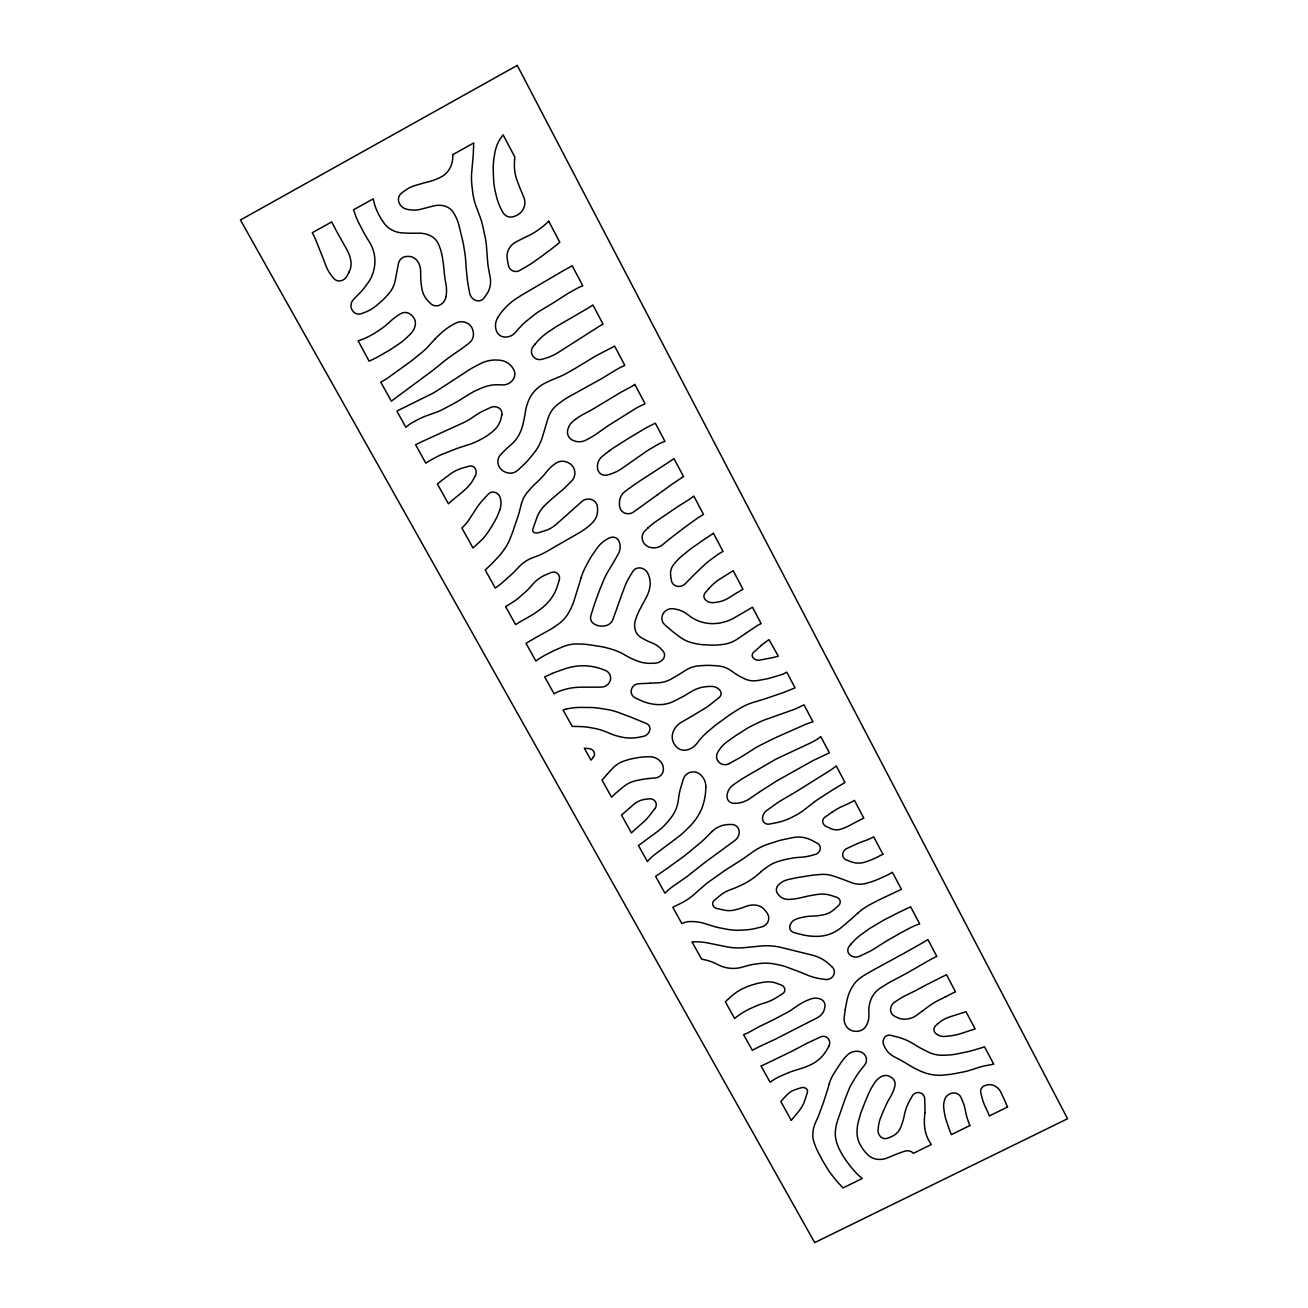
<?xml version="1.0" encoding="UTF-8"?>
<svg xmlns="http://www.w3.org/2000/svg" width="1308" height="1308" viewBox="0 0 1308 1308"><rect width="100%" height="100%" fill="white"/><g stroke="black" fill="none" stroke-linecap="round" stroke-linejoin="round"><path stroke-width="1.5" d="M791.324 1120.286L795.166 1115.74A57.209 53.546 -5.9 0 0 796.359 1114.269L799.499 1110.279A35.234 32.929 -6.8 0 0 805.009 1099.897L807.379 1092.409A3.973 3.711 -8.3 0 0 805.99 1088.436A5.232 4.872 -8.2 0 0 801.215 1087.749L795.182 1089.678A18.116 16.89 -8 0 0 787.53 1094.338L785.34 1096.562A56.882 52.843 -8.8 0 0 783.378 1098.655L780.811 1101.532L791.275 1120.351M922.647 1010.822L928.745 1006.277A57.536 53.644 -15.7 0 1 937.64 1000.767L945.112 996.99M922.516 1010.92L916.81 1015.139A19.734 18.541 -14.3 0 1 907 1019.079A17.282 16.236 -14.3 0 1 896.781 1017.346L894.786 1016.349A8.338 7.832 -13.9 0 1 890.552 1009.335A9.663 9.074 -13.9 0 1 895.015 1001.846L900.476 998.413A57.552 53.759 -14.5 0 1 905.97 995.355L914.276 991.268A58.222 55.083 -15 0 0 916.107 990.336L926.702 984.662A57.65 53.857 -15.7 0 1 928.14 983.927L946.469 974.689L955.559 991.905A24.296 22.727 -16.5 0 0 952.633 993.164L945.177 996.958M713.4 533.321L704.244 539.403A60.577 59.841 -22 0 0 702.968 540.269L691.818 548.085A60.511 59.776 -18.5 0 0 688.237 550.799L682.792 555.246A60.479 59.727 -16.8 0 0 674.29 563.715L673.865 564.239A14.928 14.813 -10.2 0 0 670.693 575.978L671.413 580.474A7.096 7.03 -7 0 0 677.053 586.246A9.123 9.042 -7.3 0 0 685.343 583.662L693.256 575.585A60.381 59.498 -17.9 0 1 694.679 574.179L703.884 565.383A60.462 59.579 -20.6 0 1 709.623 560.543L715.214 556.374A60.495 59.612 -22.1 0 1 723.03 551.436L713.449 533.288M453.059 380.334L468.46 370.278A62.637 61.411 56.3 0 1 473.283 367.434L480.2 363.771A34.008 33.272 59.6 0 1 498.217 360.109L499.836 360.24A17.086 16.71 61.7 0 1 512.442 367.532L513.079 368.447A9.696 9.467 62.7 0 1 513.047 379.729A13.194 12.884 62.6 0 1 502.141 384.928L499.313 384.781A40.057 39.256 55.7 0 0 481.802 387.953L477.42 389.849A62.359 61.198 52.7 0 0 469.768 393.872L458.241 401.016A63.814 61.868 59.5 0 1 454.971 402.897L443.739 408.913A63.781 61.787 58.4 0 1 435.728 412.461L426.326 415.846A62.277 60.806 46.8 0 0 418.756 419.181L413.312 422.043A35.823 34.891 49 0 0 405.889 427.324L396.864 411.088L430.79 394.297A64.027 61.901 59.1 0 0 436.807 390.863L452.944 380.415M729.128 763.61L738.856 758.28A59.743 58.37 -8 0 0 742.241 756.286L754.471 748.519A59.154 57.111 -12.9 0 1 759.834 745.478L773.486 738.644A59.22 57.176 -14.3 0 1 776.135 737.401L804.387 724.894A59.334 57.258 -17 0 1 812.987 721.836L804.028 704.849L797.994 707.71A60.152 58.925 -19.4 0 1 791.683 710.309L765.098 719.727A59.318 57.405 -13.7 0 0 759.261 722.212L751.691 725.907A59.285 57.372 -12.9 0 0 745.576 729.341L736.42 735.21A59.236 57.307 -11.8 0 0 733.984 736.845L727.559 741.407A33.55 32.536 -10.4 0 0 718.125 751.675L717.732 752.313A8.486 8.24 -8.4 0 0 729.145 763.643M807.919 1022.545L776.38 1038.666A57.83 54.691 -6.6 0 1 774.238 1039.713L760.095 1046.286A57.127 53.366 -7.4 0 0 757.479 1047.577L752.313 1050.275L743.582 1034.579A36.33 34.335 -5.6 0 0 750.056 1031.718L757.316 1027.679A57.274 53.612 -7.6 0 1 760.357 1026.093L772.619 1020.158A57.961 54.952 -6.7 0 0 774.647 1019.128L786.402 1012.866A58.01 55.018 -7.4 0 0 792.076 1009.449L797.651 1005.639A53.791 50.456 -10 0 1 809.39 999.492L810.502 999.067A13.309 12.54 -9.8 0 1 820.705 999.149A7.325 6.9 -10.1 0 1 824.939 1006.375L824.71 1007.863A13.865 13.064 -9.7 0 1 817.369 1017.722L808.001 1022.496M650.256 683.217L657.744 682.858A30.264 29.773 -0.2 0 0 671.756 678.721L678.361 674.863A60.315 59.514 2.2 0 0 680.389 673.636L685.686 670.252A28.416 27.811 -7.2 0 1 699.502 665.772L704.309 665.494A59.628 58.157 -7.3 0 1 711.519 665.478L717.111 665.805A26.716 26.144 -9.3 0 1 731.205 670.759L733.641 672.508A60.364 59.318 -22.1 0 0 741.767 677.397L744.105 678.558A21.991 21.549 -16.6 0 0 758.019 680.487L765.327 679.13A60.381 59.4 -20.5 0 0 771.785 677.577L780.549 674.944A24.59 24.1 -19.8 0 0 786.746 672.116L795.051 687.861L786.026 691.54A60.266 59.171 -20 0 1 782.756 692.766L765.344 698.734A60.201 59.138 -16.9 0 1 762.973 699.486L753.899 702.2A59.416 57.634 -13 0 0 738.628 709.149L731.695 713.547A59.383 57.585 -12.2 0 0 728.556 715.689L717.111 724.011A59.318 57.503 -10.8 0 0 713.612 726.758L707.285 732.12A59.285 57.438 -10 0 0 698.586 741.244L696.641 743.778A16.759 16.334 -4.1 0 1 686.52 750.04A10.791 10.513 -4.2 0 1 676.122 746.508L675.435 745.707A14.045 13.685 -4.4 0 1 672.737 733.118L672.753 733.052A18.982 18.492 -5 0 1 681.419 722.212L690.461 717.029A60.021 58.958 -1.1 0 0 691.589 716.359L704.276 708.723A60.07 59.056 -3.4 0 0 710.685 704.276L719.155 697.54A5.265 5.15 -9.3 0 0 719.792 690.117A11.527 11.282 -8.5 0 0 710.604 686.389L707.563 686.553A33.926 33.109 -7.6 0 0 691.687 691.392L684.656 695.578A60.168 59.236 0.4 0 1 681.419 697.377L674.438 700.974A32.536 31.932 -0.9 0 1 657.335 704.587A45.927 45.142 -1 0 1 640.102 700.172L635.279 697.883A7.325 7.178 2.1 0 1 631.372 689.659A8.044 7.881 2 0 1 638.794 683.724L650.158 683.217M832.019 966.825L828.961 964.012A38.815 36.673 -9.5 0 0 812.072 955.085L781.514 947.548A57.765 54.56 -7.4 0 0 760.978 946.027L744.252 947.662A58.5 55.966 -7.1 0 1 726.218 946.714L708.151 943.035A57.797 54.674 -3.6 0 0 695.284 941.809L692.014 941.858L701.644 959.173L704.08 959.647A46.679 44.112 -3.5 0 1 717.16 964.29L717.732 964.585A32.618 31.049 -6.2 0 0 729.684 968.247A31.13 29.626 -6.2 0 0 742.208 967.184L746.852 965.86A57.65 54.331 -7.1 0 1 755.403 964.078L758.967 963.604A45.6 43.05 -7.3 0 1 774.647 964.045L778.227 964.748A57.65 54.331 -7.2 0 1 787.612 967.397L798.681 971.55A57.617 54.266 -7.7 0 1 800.709 972.351L806.873 974.901A58.304 55.426 -12.3 0 0 820.541 978.76L825.021 979.447A7.815 7.39 -11.1 0 0 832.068 966.775M452.862 154.589L452.797 157.189A24.77 23.675 70.9 0 1 449.429 169.059A22.22 21.255 71 0 1 440.682 177.201L440.175 177.463A66.822 63.585 71.3 0 1 428.844 181.681L423.04 183.202A65.04 62.686 67.4 0 0 421.225 183.709L415.47 185.409A38.422 36.918 67.8 0 0 403.354 191.736L401.311 193.355A8.077 7.734 67.7 0 0 399.005 202.609A10.709 10.268 67.9 0 0 406.984 209.296L408.783 209.64A29.594 28.318 69 0 0 420.555 209.313L433.471 205.977A22.825 21.958 68.3 0 1 444.769 206.075A15.042 14.47 68.8 0 1 453.565 212.812L454.023 213.564A40.989 39.404 66.8 0 1 458.945 225.303L462.836 241.408A65.04 62.555 64.6 0 1 463.817 246.509L464.961 253.85A64.942 62.49 64.2 0 1 465.566 259.147L466.269 268.908A64.55 62.67 73.3 0 0 466.449 270.969L467.397 279.994A64.435 62.604 72.9 0 0 468.199 285.422L469.654 293.074A9.663 9.369 67.4 0 0 475.736 300.431A7.374 7.161 67.2 0 0 483.96 298.028L486.363 294.709A22.481 21.778 67.3 0 0 490.189 277.476L488.505 268.287A64.615 62.735 75.7 0 1 487.606 261.338L486.445 245.986A65.04 62.637 66.2 0 0 485.088 236.781L482.75 226.055A65.187 62.702 66.6 0 0 479.873 216.392L476.603 207.792A65.613 63.225 77.1 0 1 472.613 191.491L471.943 185.736A65.694 63.275 77.2 0 1 471.747 171.838L473.136 156.175A66.414 63.356 70.1 0 0 473.349 152.758L473.725 142.997L452.862 154.589M705.829 786.909L705.748 789.345A59.22 57.389 0 0 1 704.145 800.872L703.786 802.294A49.066 47.529 -1 0 1 698.161 815.652L697.851 816.143A59.236 57.389 -0.1 0 1 689.038 827.13L684.084 831.953A59.203 57.323 0.4 0 1 678.541 836.711L656.6 853.11A58.468 55.933 -3.8 0 0 647.362 861.547L638.467 845.54L657.221 831.725A59.252 57.405 2.5 0 0 667.93 821.489L670.726 818.04A36.657 35.48 0.4 0 0 678.165 801.15L678.95 795.738A59.089 57.094 -8.5 0 1 680.716 787.808L683.283 779.208A10.35 10.039 -4.7 0 1 700.647 774.843L701.268 775.497A16.17 15.663 -4.3 0 1 705.829 786.909M514.584 159.249L514.404 164.023A39.698 38.21 79 0 0 516.954 180.063L519.341 186.472A65.841 63.405 81.1 0 0 520.404 189.12L523.821 197.246A13.342 12.867 74.6 0 1 523.592 208.446A15.549 14.993 74.5 0 1 515.368 215.983L513.717 216.588A9.287 8.96 74.3 0 1 502.73 212.207L502.207 211.242A65.629 63.275 79 0 1 495.912 194.336L495.192 191.132A65.678 63.291 79 0 1 493.541 178.558L493.263 170.939A65.792 63.356 79.2 0 1 494.064 157.728L494.784 153.281A38.488 36.984 77.5 0 1 503.106 134.838L514.878 157.14A10.987 10.562 77.1 0 0 514.584 159.249M924.87 1112.716L924.478 1117.899A57.045 52.745 -14.9 0 0 924.658 1127.022L924.756 1127.921A37.491 34.678 -14.2 0 0 927.732 1138.287L927.764 1138.352A51.879 47.971 -14.7 0 0 931.345 1144.5L913.425 1153.313A8.257 7.635 -11.6 0 0 904.351 1151.285L897.909 1153.607A56.44 51.846 -11.3 0 0 894.688 1154.866L887.74 1157.809A19.097 17.691 -10.8 0 1 877.128 1159.28A16.039 14.862 -10.8 0 1 867.907 1154.85L867.302 1154.245A44.652 41.398 -11.8 0 1 860.141 1144.533L859.879 1144.059A29.054 26.945 -11.2 0 1 857.018 1132.499A49.688 46.025 -12 0 1 858.686 1120.4L860.01 1115.724A56.947 52.761 -12.3 0 1 861.498 1111.277L864.98 1102.219A57.012 52.86 -12.6 0 1 865.765 1100.306L868.741 1093.374A57.061 52.941 -12.9 0 1 872.174 1086.719L874.185 1083.416A19.407 18.067 -12 0 1 881.232 1076.631A8.42 7.848 -11.9 0 1 890.012 1076.598L891.157 1077.269A8.764 8.159 -11.9 0 1 894.95 1085.754A40.466 37.785 -10.7 0 1 890.764 1096.284L888.868 1099.537A56.996 52.761 -13.3 0 0 886.317 1104.475L883.292 1111.211A56.947 52.696 -13.1 0 0 882.459 1113.157L880.807 1117.228A40.237 37.262 -12.4 0 0 878.306 1127.578L878.093 1129.998A9.647 8.943 -11.3 0 0 880.856 1136.946A6.524 6.05 -11.1 0 0 888.018 1138.074L891.811 1136.456A16.154 14.993 -11.3 0 0 900.705 1127.365L901.784 1124.439A57.045 53.105 -10 0 0 903.828 1117.49L904.613 1113.876A52.712 48.772 -14 0 1 909.878 1100.208L912.379 1095.81A6.393 5.935 -13 0 1 919.638 1092.67A6.802 6.327 -12.9 0 1 924.658 1098.442L924.969 1107.287A57.045 53.039 -10.8 0 1 924.87 1112.716M845.279 1009.514L844.2 1017.166A14.715 13.832 -11.8 0 0 846.799 1026.976A11.625 10.922 -11.7 0 0 855.939 1031.358L856.527 1031.358A10.66 10.006 -11.7 0 0 866.043 1026.077L866.06 1026.028A22.171 20.846 -11.3 0 0 868.953 1014.632L868.823 1011.967A32.422 30.444 -14 0 1 871.422 998.38A24.361 22.89 -13.7 0 1 880.66 987.851L886.889 983.927A57.634 53.971 -14.3 0 1 890.977 981.572L904.106 974.656A58.32 55.312 -14.8 0 0 905.79 973.741L930.07 959.827A57.83 54.151 -16.5 0 1 936.822 956.426L927.928 939.585L921.241 943.559A58.549 55.639 -16.5 0 1 920.047 944.245L904.744 952.878A58.468 55.574 -15.4 0 1 903.665 953.483L872.403 970.52A57.699 54.135 -13.8 0 0 870.621 971.533L863.247 975.931A31.392 29.528 -13.2 0 0 852.391 986.641A45.894 43.115 -13.6 0 0 846.93 1000.685L845.753 1006.686A57.715 54.168 -13.9 0 0 845.279 1009.514M525.522 411.104L524.77 415.715A62.997 61.476 56.1 0 1 524.067 419.361L522.987 424.119A43.164 42.216 56.1 0 1 518.786 435.237A35.12 34.368 56 0 1 511.412 444.393L508.125 447.254A61.672 60.887 45.6 0 0 504.692 450.508L500.637 454.661A10.088 9.908 50.5 0 0 498.315 464.667A11.821 11.608 50.7 0 0 505.853 472.335A21.19 20.814 52.4 0 0 507.39 472.826A11.429 11.232 50.6 0 0 517.804 470.21L523.952 464.471A62.768 61.394 55.5 0 0 529.658 458.356L533.975 453.042A47.791 46.826 56 0 0 542.46 436.823L547.97 418.527A28.989 28.629 63.5 0 1 558.271 403.976L562.342 400.984A61.966 61.394 62.6 0 1 569.601 396.373L600.764 379.14A63.683 62.294 74.3 0 0 602.53 378.11L615.741 370.05A62.212 61.656 82.4 0 1 622.003 366.714L624.815 365.406L614.646 346.13L597.396 355.089A62.408 61.738 77.1 0 0 594.699 356.61L575.013 368.496A63.879 62.326 71.7 0 1 573.264 369.51L566.642 373.287A63.847 62.294 70.7 0 1 559.906 376.573L552.532 379.631A62.212 61.46 61.7 0 0 549.671 380.906L545.6 382.852A36.003 35.463 63.4 0 0 535.806 389.8L535.74 389.866A34.449 33.943 63.4 0 0 529.004 399.627A45.306 44.668 64.1 0 0 525.522 411.104M446.044 296.507L446.012 296.703A11.886 11.494 64.1 0 1 439.799 305.075A8.437 8.159 64 0 1 430.381 303.342L428.125 301.036A22.122 21.386 65.2 0 1 421.863 288.512L421.454 285.912A64.501 62.522 68.7 0 1 420.702 276.511L420.636 270.919A16.563 15.958 63.8 0 0 417.138 260.717A10.955 10.546 64.3 0 0 408.145 256.384L406.69 256.433A9.303 8.96 64.3 0 0 398.4 263.676L395.245 280.452A28.253 27.125 61.7 0 1 389.424 292.812L387.986 294.529A65.286 62.457 61.7 0 1 381.396 301.265L377.342 304.813A46.369 44.439 61 0 1 363.101 313.037L361.155 313.707A7.685 7.39 59.2 0 1 352.048 309.98A8.878 8.535 59.3 0 1 353.34 299.663L360.207 292.567A65.449 62.441 60.9 0 0 366.06 285.553L368.316 282.397A36.117 34.564 61.2 0 0 374.088 268.957L374.235 268.189A35.97 34.433 61.3 0 0 374.35 254.766A34.678 33.191 61.3 0 0 369.494 242.094L366.109 236.634A65.662 62.98 68.3 0 1 363.575 232.154L359.128 223.586A65.792 63.029 68.5 0 1 355.482 215.264L353.503 209.82L373.271 198.832A48.216 46.205 68.8 0 0 376.295 209.215A64.975 62.277 70 0 0 382.623 221.101L383.522 222.425A22.596 21.647 67 0 0 392.008 230.061A26.847 25.719 67.2 0 0 402.929 232.955L409.469 233.216A66.152 63.225 69.3 0 0 412.233 233.249L419.492 233.2A25.13 24.214 65.5 0 1 430.888 235.963A16.481 15.876 66.2 0 1 438.654 244.465L438.948 245.185A51.437 49.475 63.6 0 1 442.415 257.512L443.118 262.14A64.91 62.392 62.6 0 1 443.559 265.606L444.475 274.647A64.55 62.604 71.1 0 0 445.129 279.389L445.995 284.359A35.349 34.106 63.1 0 1 446.044 296.507M501.831 414.767L501.177 417.873A23.773 23.233 56 0 1 493.754 430.545L492.887 431.297A63.291 61.623 57.7 0 1 480.854 439.423L478.336 440.714A63.275 61.607 57.4 0 1 469.572 444.344L458.977 447.794A61.819 60.577 42.6 0 0 455.609 449.004L443.183 453.876A61.819 60.495 41.9 0 0 436.807 456.835L431.035 459.925A46.14 45.093 43.4 0 0 425.836 463.196L415.584 444.753L420.996 442.088A62.032 60.593 43.8 0 1 422.598 441.336L463.228 422.795A63.552 61.738 58.5 0 0 471.959 417.824L475.376 415.486A62.114 61.051 49.8 0 1 483.993 410.565L490.598 407.491A8.976 8.796 56.7 0 1 498.757 407.9A6.344 6.213 57.1 0 1 501.831 414.767M521.451 503.76L519.063 512.85A61.999 60.626 44 0 1 517.804 517.02L512.867 531.457A61.868 60.462 42 0 1 512.033 533.762L510.251 538.34A50.93 49.818 40.7 0 1 504.659 548.788L503.515 550.423A61.836 60.43 41.4 0 1 498.561 556.554L494.032 561.443A61.803 60.364 40.8 0 1 491.35 564.173L486.2 569.062A18.034 17.642 35.3 0 1 485.203 569.945L495.274 588.044L497.58 586.393A61.59 60.217 38.3 0 0 502.501 582.452L511.493 574.441A61.64 60.331 39.3 0 0 514.861 571.187L519.341 566.495A36.788 36.199 24.7 0 1 533.272 557.486L536.264 556.407A61.754 60.757 44 0 0 545.959 551.927L579.542 532.618A61.819 61.035 49 0 0 590.546 524.492L592.132 523.02A17.429 17.266 40.9 0 0 597.576 509.58L597.462 507.357A8.633 8.567 41.7 0 0 591.707 499.607A9.892 9.81 41.2 0 0 581.896 501.471L557.584 523.167A45.339 44.652 46 0 1 551.731 527.631A27.615 27.239 42.9 0 1 545.076 530.688L537.997 532.83A5.232 5.15 37.7 0 1 534.024 532.438A2.534 2.502 37.3 0 1 532.797 529.38L536.721 518.099A33.403 33.043 35.7 0 1 545.387 504.823L550.39 500.179A61.018 60.462 28.3 0 1 552.434 498.381L562.326 490.026A62.343 61.296 54.7 0 0 565.857 486.772L571.498 481.18A11.674 11.527 51.6 0 0 574.719 471.093A11.085 10.955 51.7 0 0 568.261 462.721A26.7 26.373 47.6 0 0 566.348 461.904A11.805 11.674 51.5 0 0 556.014 463.114A40.695 40.319 45.4 0 0 546.744 471.567L544.798 473.986A62.522 61.296 54.2 0 1 539.239 480.036L534.285 484.745A61.214 60.609 35.1 0 0 530.263 488.963L527.68 491.939A30.133 29.757 41.1 0 0 521.451 503.76M829.092 1084.218L827.899 1088.567A57.258 53.595 -7 0 1 827.277 1090.61L823.713 1101.679A57.176 53.465 -6.7 0 1 823.026 1103.69L819.086 1114.383A57.111 53.334 -6.5 0 1 817.647 1117.882L815.603 1122.395A35.529 32.962 -9.6 0 0 812.873 1132.859A27.681 25.686 -9.3 0 0 814.361 1143.355L815.538 1146.446A56.931 52.827 -10.6 0 0 817.958 1151.841L821.849 1159.248A56.882 52.729 -10.6 0 0 823.37 1161.945L827.686 1169.058A56.833 52.647 -10.7 0 0 831.185 1174.11L835.649 1179.783A56.784 52.565 -10.8 0 0 838.804 1183.429L843.071 1187.909L862.25 1178.492L861.481 1177.854A56.865 52.663 -11.6 0 1 854.827 1171.461L851.835 1168.044A56.898 52.712 -11.5 0 1 849.055 1164.529L845.295 1159.362A56.931 52.778 -11.5 0 1 841.861 1153.934L840.439 1151.334A55.279 51.274 -11.4 0 1 836.384 1141.459A33.207 30.803 -10.5 0 1 835.403 1130.979A51.617 47.84 -11.2 0 1 837.61 1120.498L844.576 1100.437A57.012 52.925 -11.9 0 1 845.213 1098.704L848.418 1090.594A57.078 53.023 -12.2 0 1 852.734 1081.961L856.413 1076.059A57.127 53.088 -12.4 0 1 860.092 1070.811L864.686 1065.023A9.303 8.698 -11.1 0 0 857.819 1051.305L857.247 1051.24A12.59 11.772 -11 0 0 847.404 1054.984A53.939 50.244 -11.8 0 0 840.292 1063.649L836.711 1069.094A57.143 53.187 -11.7 0 0 835.943 1070.32L833.425 1074.359A40.94 38.145 -11 0 0 829.092 1084.218M581.193 577.613L574.081 600.617A60.985 59.874 29.1 0 1 569.144 611.801L568.375 613.174A34.973 34.368 25 0 1 558.173 624.259L554.134 627.055A61.002 59.923 29.6 0 1 549.164 630.145L536.999 636.898A60.021 58.647 12 0 0 535.708 637.634L526.012 643.323L535.871 661.063A59.874 58.419 10.1 0 1 545.338 655.046L552.875 651.221A59.89 58.468 9.4 0 1 556.407 649.553L562.849 646.79A34.695 33.959 11.4 0 1 577.711 643.961L581.619 644.076A59.89 58.468 9.5 0 1 589.287 644.779L600.225 646.479A59.857 58.451 8.1 0 1 607.125 647.967L610.754 648.964A56.555 55.247 7.7 0 1 624.079 654.523L626.99 656.191A60.446 59.776 0.2 0 0 634.462 659.821L637.078 660.883A33.24 32.782 1.5 0 0 650.55 663.319L654.687 663.221A11.216 11.036 0.1 0 0 663.238 658.97A6.311 6.197 -0.6 0 0 662.927 650.992L661.21 649.128A24.296 23.855 1.9 0 0 652.267 643.013L651.253 642.604A60.544 59.988 -5 0 1 643.225 638.729L641.018 637.454A12.639 12.459 2.1 0 1 635.099 629.589A18.116 17.887 0.9 0 1 635.655 619.403L636.636 616.722A60.217 59.318 -7.9 0 1 640.38 608.433L646.61 596.775A33.191 32.864 13.8 0 0 650.011 586.115A21.713 21.5 10.3 0 0 648.637 575.209L648.163 574.016A9.908 9.826 7.7 0 0 640.838 568.015A7.766 7.701 7.8 0 0 632.729 571.58L629.671 576.599A60.413 59.71 -6.4 0 0 624.881 586.393L621.676 594.829A60.348 59.612 -5.3 0 0 621.12 596.334L613.011 619.305A10.235 10.088 12.4 0 1 604.721 625.894L603.936 626.009A15.271 15.075 13.2 0 1 593.897 623.834A7.08 6.981 13.3 0 1 590.824 615.855L593.881 605.898A60.315 59.53 1.2 0 1 594.895 602.923L599.407 590.562A60.397 59.694 0.4 0 1 600.388 588.093L604.002 579.428A60.446 59.792 -0.5 0 1 607.877 571.76L613.387 562.571A61.263 60.544 35.7 0 0 614.171 561.23L618.357 553.824A14.355 14.241 25 0 0 619.044 541.25A6.802 6.753 24.3 0 0 609.871 537.751L608.939 538.177A30.068 29.822 15.5 0 0 597.053 548.183L592.72 554.428A60.56 59.988 5.4 0 0 589.238 560.069L585.886 566.282A60.528 59.906 5.9 0 0 581.193 577.613M559.383 579.64L557.371 586.115A43.115 42.346 30.5 0 1 550.635 599.195A52.892 51.928 31.9 0 1 540.024 609.512L536.345 612.16A61.198 60.037 33 0 1 530.885 615.692L520.666 621.496A60.168 58.827 15 0 0 518.066 623.066L515.614 624.635L505.591 606.601A14.47 14.175 28.7 0 0 506.376 606.144L511.69 602.89A61.394 60.119 35.8 0 0 519.603 597.086L524.721 592.638A61.411 60.168 36.3 0 0 530.394 586.981L533.059 583.94A35.578 35.005 20.7 0 1 545.877 574.735L551.338 572.446A5.951 5.853 26.2 0 1 559.383 579.64M499.721 510.153L498.528 513.259A62.146 60.642 44.7 0 1 494.473 521.712L492.07 525.832A62.114 60.593 44.1 0 1 489.748 529.527L487.394 532.977A52.483 51.225 43 0 1 480.281 541.267L472.989 547.97L461.871 527.991L462.689 527.206A48.559 47.333 44.3 0 0 469.736 518.638L476.897 507.635A61.28 60.348 35.3 0 1 482.75 500.146L488.293 494.113A6.589 6.475 43.9 0 1 495.389 492.495A7.913 7.766 43.7 0 1 500.392 498.397L500.621 499.542A19.342 18.95 43.1 0 1 499.721 510.153M349.138 271.901L346.931 276.135A9.843 9.434 60.5 0 1 340.603 280.86A7.374 7.063 60.4 0 1 333.524 278.146L331.48 275.563A35.839 34.335 62.4 0 1 325.79 265.393L324.041 260.652A65.187 62.048 57.2 0 0 323.436 259.082L315.98 240.492A65.433 62.179 58 0 0 313.266 234.606L312.285 232.726L331.725 221.919A25.228 24.1 64.4 0 0 332.396 223.276L336.091 230.339A65.76 62.947 66.9 0 0 336.99 232.023L346.751 249.419A34.09 32.569 60 0 1 350.822 260.701A17.658 16.89 60.8 0 1 349.138 271.901M828.814 1046.236L826.95 1049.621A36.264 34.106 -8.5 0 1 819.756 1058.712L819.593 1058.875A34.417 32.357 -8.5 0 1 810.061 1065.039L807.984 1065.955A57.65 54.331 -8.2 0 1 801.379 1068.423L793.923 1070.729A56.947 52.99 -8.2 0 0 787.89 1072.952L781.612 1075.634A56.931 52.974 -8 0 0 771.393 1081.258L770.052 1082.19L760.962 1065.84A21.075 19.8 -6.4 0 0 764.526 1064.483L791.422 1051.485A57.748 54.527 -7.4 0 0 793.318 1050.504L806.349 1043.62A57.176 53.35 -9.6 0 1 809.243 1042.182L820.623 1036.917A6.148 5.772 -9.8 0 1 828.095 1038.47A7.701 7.227 -9.7 0 1 828.814 1046.236M475.131 476.292L473.3 479.529A40.237 39.24 48.5 0 1 465.288 489.405L461.528 492.724A62.702 61.002 49.6 0 1 459.353 494.555L453.811 498.986A61.378 60.201 36 0 0 450.197 502.125L448.415 503.793L437.379 483.96L443.543 479.104A61.607 60.381 39.3 0 1 444.867 478.09L450.001 474.264A40.744 39.91 42.5 0 1 462.836 467.97L469.392 466.122A5.069 4.954 47.8 0 1 475.311 468.82A8.077 7.913 47.5 0 1 475.131 476.292M498.054 317.141L497.71 317.68A15.156 14.764 67.6 0 0 496.124 330.008L496.206 330.303A9.385 9.14 67 0 0 504.496 337.055A13.554 13.211 67.3 0 0 515.156 332.706L519.227 328.079A63.078 61.95 69.9 0 1 526.911 320.722L533.615 315.342A63.127 61.999 71.4 0 1 540.482 310.568L551.796 303.783A64.795 62.784 73.3 0 0 553.415 302.786L566.217 294.562A63.291 62.146 76.9 0 1 569.471 292.616L577.286 288.251A29.937 29.283 77.6 0 1 582.828 285.88L572.217 265.753L564.255 270.167A63.602 62.294 77.4 0 0 562.391 271.23L523.576 294.006A63.373 62.081 70.4 0 0 520.159 296.082L516.251 298.633A63.356 62.065 69.6 0 0 506.752 306.301L506.359 306.693A57.487 56.277 69.5 0 0 498.054 317.141M654.965 808.54L649.929 815.048A59.318 57.487 4.4 0 1 642.015 823.419L635.884 828.716A58.647 56.293 -2.6 0 0 632.631 831.741L631.453 832.934L621.529 815.113L633.334 804.763A22.089 21.32 -0.4 0 1 646.136 799.172L649.651 798.828A5.968 5.772 -0.5 0 1 655.537 801.918A6.475 6.262 -0.4 0 1 654.965 808.54M535.332 343.857L533.108 346.604A7.815 7.652 68.4 0 0 532.83 356.038A8.371 8.191 68.4 0 0 541.806 359.34L544.471 358.588A53.955 52.582 70.9 0 0 558.107 352.539L599.375 326.232A30.885 30.346 79.3 0 1 603.07 324.188L592.933 305.009L588.911 307.576A64.664 62.768 76.4 0 1 586.458 309.064L557.715 325.774A62.898 61.901 72.5 0 0 554.837 327.589L548.657 331.692A61.018 60.07 71 0 0 535.332 343.857M593.407 757.103L590.954 760.111L584.333 748.209L589.009 748.617A6.099 5.919 6.5 0 1 593.881 751.74A5.052 4.905 6.4 0 1 593.407 757.103M850.985 944.131L849.284 946.191A6.818 6.442 -13 0 0 849.791 954.84A8.78 8.306 -13.1 0 0 859.699 956.197L867.989 952.24A58.468 55.672 -13.6 0 0 874.382 948.709L885.075 941.907A57.928 54.478 -15.2 0 1 887.592 940.387L900.705 932.915A57.993 54.544 -15.9 0 1 902.209 932.097L909.976 927.961A52.418 49.328 -16.4 0 1 919.671 923.922L910.63 906.804L900.084 911.807A58.124 54.789 -16.2 0 0 898.563 912.559L885.63 919.132A58.059 54.723 -15.4 0 0 882.148 921.061L871.913 927.143A58.01 54.674 -14.8 0 0 867.776 929.841L862.103 933.863A57.977 54.642 -14.5 0 0 850.985 944.131M708.822 588.633L705.11 592.949A5.101 5.052 -14.6 0 0 705.535 599.947A10.627 10.497 -16.1 0 0 714.037 602.596L716.49 602.269A30.967 30.673 -19.4 0 0 729.324 597.56L734.05 594.535A60.217 59.073 -19.6 0 1 736.437 593.08L742.993 589.254L733.199 570.713L720.185 578.888A49.034 48.265 -19.2 0 0 708.822 588.633M607.419 773.944L602.056 780.091L611.555 797.177L614.891 794.038A58.909 56.767 -1.1 0 1 617.523 791.7L623.131 787.007A30.247 29.234 0.2 0 1 636.947 780.451L641.836 779.503A58.909 56.767 -0.9 0 1 647.689 778.652L655.504 777.9A8.665 8.42 -0.8 0 0 662.992 771.818A11.183 10.873 -0.5 0 0 660.834 761.91L660.573 761.599A13.75 13.358 -0.3 0 0 650.207 756.792L649.177 756.776A59.056 57.045 -0.3 0 0 637.437 757.741L633.889 758.378A59.04 57.029 0 0 0 623.605 761.191L622.87 761.469A25.964 25.163 1.4 0 0 612.978 767.992L608.841 772.374A59.073 57.078 -0.7 0 0 607.419 773.944M434.828 339.213L428.534 346.13A64.517 62.146 60.6 0 1 421.846 352.457L412.118 360.321A64.452 62.048 59.6 0 1 409.78 362.103L388.345 377.554A64.141 61.689 57.7 0 1 380.742 382.099L391.337 401.147L431.804 371.129A64.255 62.016 60 0 0 433.439 369.853L446.208 359.586A62.866 61.492 57 0 1 449.805 356.904L461.054 349.154A64.452 62.277 63.4 0 0 463.392 347.47L469.212 343.023A11.249 10.922 63 0 0 473.218 331.84A27.354 26.552 61.7 0 0 472.76 329.829A10.922 10.611 63.1 0 0 466.269 322.667A13.08 12.72 62.9 0 0 455.74 323.141L453.827 324.139A60.135 58.697 60.3 0 0 442.267 332.134L439.357 334.734A63.193 61.705 59.7 0 0 434.828 339.213M712.026 831.512L704.783 838.755A59.138 57.225 -1.6 0 1 700.696 842.483L686.438 854.288A59.073 57.078 -0.3 0 1 683.495 856.577L667.358 868.283A59.007 56.931 1.1 0 1 666.197 869.101L655.619 876.393L664.954 893.2L665.739 892.432A58.239 55.492 -4.6 0 1 673.44 886.006L685.408 877.684A58.925 56.816 -0.6 0 0 688.171 875.641L704.407 862.839A58.402 55.786 -7.1 0 1 706.32 861.4L735.047 840.341A10.627 10.235 -7.2 0 0 739.069 830.416A7.537 7.259 -7.5 0 0 731.515 824.465L728.343 824.547A23.364 22.465 -7 0 0 712.026 831.512M410.499 333.981L407.279 337.104A64.73 62.195 60.5 0 1 398.989 343.857L392.171 348.451A64.697 62.146 59.9 0 1 388.541 350.724L378.682 356.397A64.664 62.081 59.1 0 1 374.922 358.376L369.118 361.188L358.147 340.799A64.092 61.411 60 0 0 369.069 336.32L371.554 334.995A64.959 62.244 60.2 0 0 376.884 331.774L381.2 328.848A64.975 62.277 60.6 0 0 388.247 323.272L390.16 321.506A63.536 61.705 58 0 1 398.875 314.836L400.608 313.74A8.943 8.649 60.5 0 1 410.777 314.558A29.332 28.335 58.7 0 1 412.412 316.111A9.728 9.401 60.4 0 1 415.257 325.103A17.544 16.939 60.1 0 1 410.499 333.981M647.82 528.121L644.958 530.901A9.385 9.352 8.6 0 0 642.62 540.564A10.431 10.382 8 0 0 650.24 547.414L650.91 547.561A13.538 13.489 7.7 0 0 662.42 544.847L669.843 538.814A60.577 59.955 -15.8 0 1 671.004 537.899L683.185 528.481A60.659 60.054 -20.6 0 1 684.885 527.222L696.199 519.08A60.74 60.119 -24.8 0 1 700.434 516.284L703.508 514.436L693.796 496.075A61.868 61.492 83.7 0 1 687.828 500.326L678.983 505.869A60.789 60.315 -22.4 0 0 677.462 506.85L655.488 521.794A60.659 60.184 -12.2 0 0 647.82 528.121M728.54 998.74L725.335 1001.781L734.622 1018.474A57.372 53.824 -7.2 0 1 741.669 1013.389L743.99 1011.951A57.389 53.841 -7.3 0 1 750.972 1008.272L755.403 1006.31A57.389 53.857 -7.5 0 1 761.894 1003.841L764.918 1002.893A48.331 45.878 -7 0 0 776.854 997.35L782.707 993.622A4.725 4.464 -8.3 0 0 784.751 988.979A5.853 5.526 -8.3 0 0 781.203 984.973L776.429 983.24A22.301 21.059 -7.5 0 0 765.671 981.997L764.886 982.095A57.519 54.102 -7.3 0 0 755.501 983.976L753.441 984.564A57.519 54.102 -7.2 0 0 745.478 987.426L743.729 988.194A41.627 39.224 -6.9 0 0 734.769 993.524L732.971 994.93A57.519 54.102 -7.2 0 0 728.54 998.74M548.706 221.216L546.63 223.194A65.825 63.275 75 0 1 540.4 228.377L538.291 229.897A65.809 63.275 74.8 0 1 528.726 235.603L523.723 238.007A64.092 62.473 73.8 0 0 522.186 238.759L515.99 241.947A17.658 17.135 73.2 0 0 508.828 249.011A15.189 14.715 73.1 0 0 507.259 259L508.403 265.328A7.308 7.096 72.1 0 0 512.736 270.854A8.191 7.946 72.2 0 0 519.75 270.445L528.514 265.328A65.384 63.029 73.2 0 0 533.01 262.434L541.087 256.711A65.449 63.078 74.1 0 0 542.575 255.632L551.911 248.602A65.514 63.144 75 0 0 553.464 247.392L559.824 242.274L548.706 221.216M937.476 1024.033L935.71 1025.652A5.673 5.297 -15.2 0 0 935.563 1033.304A12.573 11.772 -15.5 0 0 945.488 1036.41L949.559 1035.952A57.993 54.478 -16.5 0 0 962.181 1033.173L970.454 1030.41A57.339 53.187 -15.9 0 1 972.4 1029.805L975.13 1028.987L966.007 1011.705L950.017 1016.806A32.128 29.97 -15.6 0 0 937.476 1024.033M857.95 913.017L851.034 919.246A58.615 56.015 -12.3 0 1 849.775 920.341L841.584 927.29A37.049 35.316 -12.1 0 1 829.73 934.141A36.15 34.466 -12.1 0 1 816.176 936.365L814.917 936.332A58.598 55.999 -12.6 0 1 800.97 934.419L793.972 932.588A5.935 5.641 -10.2 0 1 789.869 925.917A9.957 9.467 -10.4 0 1 796.588 918.952L798.681 918.298A45.208 42.837 -10.5 0 1 811.009 916.156L813.151 916.074A58.746 56.26 -12.8 0 0 821.44 915.175L823.124 914.881A20.764 19.816 -12.4 0 0 833.376 910.057L838.51 905.659A5.167 4.921 -13.1 0 0 836.875 897.337L831.463 895.571A29.348 27.909 -11.8 0 0 817.157 894.476L811.794 895.359A58.124 55.116 -11.2 0 0 807.87 896.127L800.234 897.877A58.844 56.522 -11.6 0 1 789.885 899.348L788.822 899.397A12.083 11.543 -10.5 0 1 778.701 894.983L777.786 893.838A7.129 6.802 -10.2 0 1 778.342 884.976A19.685 18.786 -10.6 0 1 788.561 879.45L795.885 877.897A58.239 55.361 -10.8 0 1 798.959 877.325L810.96 875.428A58.255 55.361 -11.5 0 1 815.358 874.889L820.247 874.48A31.964 30.444 -12.3 0 1 833.964 876.197L841.943 879.009A58.255 55.345 -11.6 0 1 843.644 879.63L851.459 882.655A23.021 21.991 -15.8 0 0 866.959 883.162L871.275 881.837A58.991 56.571 -16.7 0 0 878.322 879.189L885.091 876.164A59.024 56.604 -17.2 0 0 892.399 872.273L901.408 889.326L880.055 899.397A58.19 54.969 -15.6 0 0 877.75 900.542L870.327 904.417A58.157 54.936 -15.1 0 0 857.95 913.017M761.321 645.449L753.539 652.381A4.022 3.94 -17.3 0 0 753.228 657.973A7.194 7.063 -17.8 0 0 759.899 660.115L771.671 657.81A60.544 59.645 -24.2 0 0 777.295 656.436L778.309 656.142L769.006 639.645A59.939 58.435 -19.8 0 0 761.321 645.449M760.815 871.896L758.231 874.202A58.893 56.751 -6.4 0 1 751.037 879.646L749.108 880.889A58.893 56.735 -6.2 0 1 741.505 885.058L737.32 886.971A58.876 56.702 -5.8 0 1 732.971 888.77L729.782 889.93A31.883 30.411 -6.9 0 0 720.038 895.555L714.152 900.493A4.382 4.186 -5.5 0 0 712.909 905.12A5.706 5.461 -5.6 0 0 716.915 908.488L723.978 910.09A22.187 21.239 -6.5 0 0 734.377 910.025L736.028 909.632A58.746 56.457 -6.4 0 0 743.009 907.523L746.721 906.166A18.426 17.56 -7.6 0 1 756.629 905.25A13.276 12.655 -7.8 0 1 764.771 910.041L766.815 912.657A9.696 9.238 -8.1 0 1 768.237 921.061A9.156 8.731 -8.1 0 1 761.779 926.865L756.449 928.206A58.615 56.195 -7.6 0 1 745.38 929.939L741.849 930.151A58.615 56.195 -7.3 0 1 726.365 929.154L719.678 927.846A58.631 56.211 -6.9 0 1 713.171 926.211L704.718 923.546A42.02 39.91 -3.4 0 0 690.248 921.568L689.954 921.568A18.655 17.756 -3.5 0 0 681.86 923.595L672.803 907.294L681.141 903.174A58.778 56.538 -1 0 0 694.008 894.541L704.391 885.402A58.271 55.525 -7 0 1 709.312 881.494L724.256 870.915A58.337 55.639 -8.1 0 1 726.643 869.313L741.849 859.634A59.04 57.012 -5.9 0 0 744.546 857.803L752.313 852.244A58.468 55.835 -10.2 0 1 769.088 843.807L777.197 841.224A58.484 55.852 -10.8 0 1 783.279 839.605L792.419 837.692A28.073 26.896 -11.8 0 1 811.908 840.406L817.386 843.333A5.87 5.624 -13.3 0 1 820.198 849.284A6.818 6.54 -13.3 0 1 815.293 854.402L811.401 855.481A49.753 47.938 -13.4 0 1 800.561 857.28L799.27 857.345A58.37 55.606 -10.8 0 0 790.931 858.391L786.615 859.242A58.353 55.606 -10.6 0 0 780.876 860.664L778.162 861.481A34.139 32.618 -10.4 0 0 768.009 866.386L766.128 867.711A58.37 55.623 -10.8 0 0 760.815 871.896M813.56 802.54L804.584 809.538A59.367 57.536 -12.4 0 1 795.591 815.375L792.55 816.977A57.928 56.13 -12.1 0 1 776.085 822.781L769.3 824.089A5.673 5.461 -10.8 0 1 762.662 819.675A9.532 9.189 -11.1 0 1 766.439 810.747L776.249 803.652A58.811 56.407 -13.1 0 1 781.056 800.529L794.43 792.697A59.514 57.83 -12.9 0 0 796.245 791.585L828.291 771.606A59.694 58.01 -17.2 0 0 833.343 768.156L836.253 765.932L845.017 782.511A14.748 14.192 -17.8 0 0 843.987 783.083L833.392 789.46A58.942 56.44 -16.9 0 0 831.708 790.506L817.941 799.417A58.86 56.358 -15.7 0 0 813.56 802.54M609.315 450.851L602.514 456.149A13.358 13.26 60.5 0 0 597.609 468.983A7.603 7.554 58.9 0 0 606.798 475.098L607.043 475.033A44.276 43.802 66.6 0 0 621.856 468.509L645.155 452.208A61.165 61.067 -49.6 0 1 649.52 449.38L657.384 444.753A36.166 36.035 -80.7 0 1 664.954 441.417L655.341 423.203L648.85 426.408A61.411 61.247 -78 0 0 644.468 428.795L629.164 437.984A61.296 61.198 80.4 0 0 627.889 438.769L614.139 447.467A61.231 61.1 50.5 0 0 609.315 450.851M575.438 419.41L573.329 421.029A15.353 15.173 63.6 0 0 567.509 431.215A8.584 8.486 62.6 0 0 572.528 440.175L573.296 440.518A14.601 14.421 64.1 0 0 586.148 440.028L590.922 437.395A62.931 61.852 67.9 0 0 596.464 433.929L607.272 426.359A61.509 61.28 68.7 0 1 609.626 424.789L634.952 408.946A61.672 61.394 -89.9 0 1 640.348 405.987L645.04 403.698L634.805 384.323A24.214 23.838 79.3 0 1 631.11 386.792L622.134 391.615A61.885 61.492 81.8 0 0 619.714 392.972L593.75 408.636A63.291 62.065 70.8 0 1 590.627 410.401L583.842 414.015A61.705 61.28 60.4 0 0 575.438 419.41M657.335 494.882L633.432 512.082A9.074 9.042 42.6 0 1 624.439 512.932A8.437 8.404 42.1 0 1 619.501 505.558L619.42 503.253A14.175 14.126 44.2 0 1 625.208 491.301L634.037 484.892A60.904 60.708 -7 0 1 636.26 483.355L667.178 463.212A62.392 61.738 79.2 0 0 668.306 462.46L674.029 458.618L683.561 476.668A17.887 17.822 -57.9 0 0 681.664 477.78L672.574 483.911A60.953 60.609 -28.8 0 0 670.922 485.055L657.335 494.882M832.166 812.105L824.841 817.255A5.036 4.84 -15.1 0 0 822.797 822.111A6.393 6.148 -15.3 0 0 826.231 826.476L830.858 828.602A13.456 12.933 -15.9 0 0 841.126 829.076L841.584 828.912A59.35 57.307 -16.7 0 0 850.87 824.825L856.348 821.849A58.729 55.982 -16.9 0 1 858.326 820.819L863.803 818.105L854.435 800.365A59.514 57.585 -17.9 0 1 847.584 803.979L842.189 806.415A58.795 56.179 -16.3 0 0 832.166 812.105M758.591 792.55L749.844 798.583A26.52 25.702 -8.9 0 1 734.916 803.374L734.213 803.39A7.178 6.949 -8.4 0 1 726.97 796.261A15.075 14.568 -9.1 0 1 733.412 784.751L740.115 780.157A58.942 56.751 -11 0 1 743.86 777.786L773.698 760.422A59.089 56.914 -13.8 0 1 778.129 758.084L809.211 743.565A59.906 58.451 -18 0 0 820.803 736.649L829.37 752.868L814.868 759.703A59.105 56.816 -16.4 0 0 811.434 761.469L777.884 780.271A58.942 56.653 -13.4 0 0 775.366 781.808L760.373 791.373A58.876 56.555 -12 0 0 758.591 792.55M745.462 633.546L737.352 639.072A31.359 30.951 -15.1 0 1 723.847 644.288L721.918 644.55A60.577 59.955 -17.3 0 1 711.012 645.089L705.699 644.877A60.577 59.955 -16 0 1 693.894 643.242L692.521 642.915A35.283 34.858 -11.3 0 1 679.457 636.718L674.225 632.745A60.577 59.955 -16.7 0 1 671.544 630.603L664.987 625.011A9.074 8.96 -3.4 0 1 662.878 614.106A10.186 10.055 -3.6 0 1 673.277 608.743L673.98 608.841A28.433 28.024 -3 0 1 687.943 614.711L689.022 615.561A37.572 37.18 -16.8 0 0 703.066 622.444A39.6 39.191 -17.2 0 0 718.779 623.18L719.089 623.131A43.932 43.507 -17.9 0 0 734.573 617.687L752.476 607.206L761.158 623.671A24.378 23.904 -19.9 0 0 756.318 626.205L745.544 633.481M517.249 65.4L240.443 220.006L814.704 1242.6L1067.557 1118.732L517.249 65.4M882.9 854.255L876.622 857.459A59.138 56.849 -17.2 0 1 869.444 860.55L865.765 861.874A20.568 19.685 -16.4 0 1 851.197 861.809L846.341 859.977A5.902 5.641 -15.3 0 1 842.712 854.369A7.325 6.998 -15.4 0 1 846.946 848.451L856.168 844.183A58.549 55.688 -15.9 0 1 860.827 842.254L865.651 840.488A59.285 57.094 -17.8 0 0 873.711 836.858L882.9 854.255M969.849 1125.55L951.357 1134.641L949.346 1129.523A57.143 52.81 -15.9 0 1 948.545 1127.3L946.387 1120.874A57.192 52.892 -15.9 0 1 944.36 1112.405L943.82 1108.661A21.582 19.996 -14.6 0 1 945.063 1098.671A9.042 8.388 -14.3 0 1 952.567 1093.079L952.878 1093.03A7.897 7.325 -14.3 0 1 960.922 1097.298L962.001 1099.717A56.98 52.843 -12.2 0 1 965.14 1109.38L966.138 1114.04A57.225 52.876 -16.7 0 0 968.067 1120.727L969.849 1125.55M1007.536 1107.009L989.322 1115.969A56.914 52.647 -13 0 0 987.131 1110.606L985.431 1107.059A57.372 53.056 -17.6 0 1 982.128 1098.001L980.771 1092.72A6.36 5.902 -15.7 0 1 984.875 1085.575L985.594 1085.329A10.856 10.055 -15.7 0 1 994.62 1085.869A15.483 14.339 -15.5 0 1 1000.882 1092.294L1004.135 1099.227A57.012 52.761 -13.8 0 1 1004.757 1100.6L1007.536 1107.009M552.434 673.424L544.668 676.874L554.134 693.894A29.283 28.531 9.9 0 1 561.524 690.461L563.879 689.741A57.045 55.459 7.7 0 1 580.817 687.207L601.189 687.141A9.647 9.45 8.1 0 0 610.411 680.111A8.322 8.159 7.9 0 0 605.391 670.432L603.135 669.549A53.661 52.32 8.4 0 0 584.186 665.788A54.086 52.729 8.4 0 0 564.876 668.862L557.077 671.576A59.727 58.173 8.7 0 0 552.434 673.424M978.875 1067.426L970.209 1070.189A57.732 54.02 -16 0 1 963.031 1072.02L954.284 1073.705A57.715 54.004 -15.6 0 1 949.395 1074.44L943.853 1075.045A39.845 37.229 -15 0 1 930.773 1074.424L930.56 1074.375A49.442 46.221 -15.3 0 1 918.707 1070.271L915.028 1068.456A57.715 54.02 -15.5 0 1 911.235 1066.38L902.389 1061.099A57.078 53.088 -10.9 0 0 899.299 1059.398L894.165 1056.75A22.481 21.042 -13.6 0 1 885.025 1047.626L883.914 1045.403A8.665 8.11 -12.9 0 1 884.224 1037.963A5.624 5.265 -12.8 0 1 890.683 1035.331L897.19 1036.966A56.179 52.353 -11.6 0 1 912.657 1043.408L918.085 1046.711A57.863 54.249 -16.3 0 0 921.65 1048.689L927.683 1051.779A31.686 29.626 -15.4 0 0 943.738 1055.245L947.401 1055.082A57.863 54.249 -16.2 0 0 957.211 1053.888L967.233 1051.812A57.879 54.249 -16.6 0 0 972.302 1050.553L981.785 1047.757A14.666 13.685 -16.6 0 0 984.466 1046.678L993.753 1064.271A18.802 17.445 -16.2 0 0 991.889 1064.532L986.543 1065.497A57.078 52.729 -15.4 0 0 978.875 1067.426M565.89 709.198L563.029 709.901L572.25 726.48A12.818 12.475 8.6 0 1 574.065 726.414L580.654 726.594A59.334 57.421 6.5 0 1 589.892 727.559L594.094 728.327A59.318 57.421 6.1 0 1 607.926 732.594L608.956 733.052A59.955 58.795 3.1 0 0 623.507 737.434L623.573 737.45A41.872 40.973 3.1 0 0 638.778 737.287L642.996 736.469A8.829 8.616 1.1 0 0 649.749 730.469A5.951 5.804 0.8 0 0 646.348 723.471L631.78 717.52A59.383 57.601 4 0 0 630.211 716.898L618.7 712.582A59.416 57.666 5.3 0 0 606.569 709.394L598.982 708.217A59.449 57.666 6 0 0 590.072 707.481L581.014 707.415A59.449 57.666 6.9 0 0 565.89 709.198"/></g></svg>
